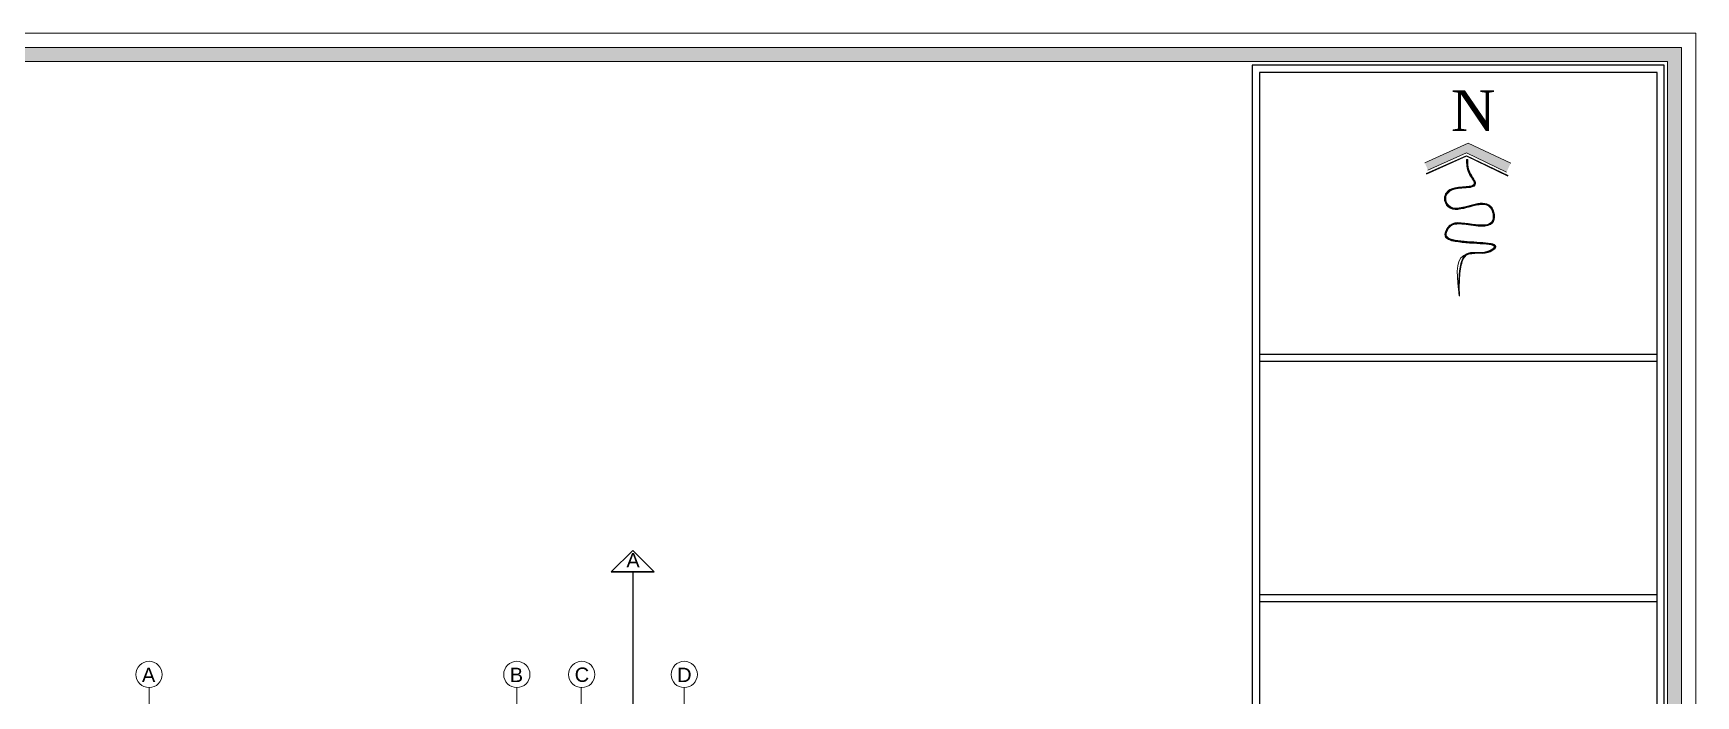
# Model space of a CAD drawing. Header units: metres. Extents: x -355 to 973, y -73 to 238.
# Drawn here: x -286.47 to -247.71, y 116.15 to 131.58 of the extents above; entities that cross this region are included whole.
import ezdxf

# ---------------------------------------------------------------- set-up
doc = ezdxf.new("R2010")
doc.units = ezdxf.units.M
doc.header["$LTSCALE"] = 3
doc.header["$MEASUREMENT"] = 0
doc.layers.add('05', color=21, linetype='Continuous', lineweight=5)
doc.styles.add('CCE02', font='naskhec.shx')
doc.styles.get("Standard").update_dxf_attribs({"font": 'arial.ttf'})

msp = doc.modelspace()

# ---------------------------------------------------------------- hatches: boundary and pattern name
at = {"layer": '05'}
h = msp.add_hatch(color=256, dxfattribs=at)
h.paths.add_polyline_path([(-248.045, 131.246), (-248.045, 85.709), (-313.63, 85.709), (-313.63, 131.246)])
h.paths.add_polyline_path([(-248.376, 86.039), (-313.299, 86.039), (-313.299, 130.916), (-248.376, 130.916)], flags=16)
at = {"layer": '05', "ltscale": 0.2}
msp.add_hatch(color=256, dxfattribs=at).paths.add_polyline_path([(-253.022, 129.015), (-254.031, 128.558), (-253.957, 128.392), (-253.059, 128.795), (-252.126, 128.346), (-252.029, 128.549)])

# ---------------------------------------------------------------- linework, layer by layer
for p, q in [((-257.887, 124.105), (-248.617, 124.105)), ((-257.887, 123.939), (-248.617, 123.939)), ((-257.887, 118.506), (-248.617, 118.506)), ((-257.887, 118.341), (-248.617, 118.341))]:
    msp.add_line(p, q)
at = {"color": 240, "true_color": 0xed1f24}
for p, q in [((-272.495, 119.534), (-272.995, 119.034)), ((-272.495, 119.534), (-271.995, 119.034)), ((-271.995, 119.034), (-272.495, 119.534)), ((-272.495, 119.034), (-272.995, 119.034)), ((-272.995, 119.034), (-272.495, 119.034)), ((-272.495, 119.034), (-272.495, 95.721)), ((-272.495, 119.034), (-271.995, 119.034)), ((-271.995, 119.034), (-272.495, 119.034))]:
    msp.add_line(p, q, dxfattribs=at)
for points in [[(-248.451, 130.832), (-258.052, 130.832), (-258.052, 86.794), (-248.451, 86.794)], [(-248.617, 130.667), (-257.887, 130.667), (-257.887, 86.959), (-248.617, 86.959)]]:
    msp.add_lwpolyline(points, close=True)
at = {"layer": '05', "ltscale": 0.2}
for p, q in [((-254.031, 128.558), (-253.022, 129.015)), ((-253.066, 128.726), (-254, 128.308)), ((-253.06, 128.713), (-253.994, 128.295)), ((-253.059, 128.795), (-253.957, 128.392)), ((-252.092, 128.248), (-253.06, 128.713)), ((-252.126, 128.346), (-253.059, 128.795)), ((-252.085, 128.261), (-253.054, 128.726)), ((-253.022, 129.015), (-252.029, 128.549)), ((-253.056, 128.64), (-253.027, 128.64))]:
    msp.add_line(p, q, dxfattribs=at)
at = {"layer": '05'}
for p, q in [((-283.772, 114.886), (-283.772, 116.339)), ((-275.198, 114.886), (-275.198, 116.339)), ((-273.695, 114.886), (-273.695, 116.339)), ((-271.295, 114.886), (-271.295, 116.339))]:
    msp.add_line(p, q, dxfattribs=at)
for points in [[(-247.714, 131.577), (-313.96, 131.577), (-313.96, 85.378), (-247.714, 85.378)], [(-248.045, 131.246), (-313.63, 131.246), (-313.63, 85.709), (-248.045, 85.709)], [(-248.376, 130.916), (-313.299, 130.916), (-313.299, 86.039), (-248.376, 86.039)]]:
    msp.add_lwpolyline(points, close=True, dxfattribs=at)
for centre in [(-283.772, 116.645), (-275.198, 116.645), (-273.684, 116.645), (-271.295, 116.645)]:
    msp.add_circle(centre, 0.306, dxfattribs=at)
at = {"layer": '05', "ltscale": 0.2, "start_tangent": (-0.038032, -0.999277)}
msp.add_spline([(-253.223, 125.453), (-253.118, 126.4), (-252.562, 126.501), (-252.436, 126.565), (-253.321, 126.729), (-253.556, 126.853), (-253.497, 127.057), (-252.929, 127.133), (-252.449, 127.221), (-252.499, 127.511), (-253.485, 127.536), (-253.573, 127.738), (-253.409, 127.953), (-252.878, 128.079), (-253.005, 128.319), (-253.056, 128.64)], degree=3, dxfattribs=at)
at = {"layer": '05', "ltscale": 0.2}
for points, knots in [([(-253.23, 125.466), (-253.237, 125.538), (-253.242, 125.656), (-253.235, 125.951), (-253.217, 126.134), (-253.144, 126.352), (-253.103, 126.413), (-252.947, 126.498), (-252.794, 126.457), (-252.566, 126.482), (-252.483, 126.516), (-252.4, 126.576), (-252.387, 126.605), (-252.417, 126.647), (-252.453, 126.657), (-252.547, 126.674), (-252.608, 126.68), (-252.815, 126.696), (-252.987, 126.702), (-253.251, 126.728), (-253.353, 126.741), (-253.504, 126.79), (-253.548, 126.828), (-253.549, 126.95), (-253.51, 127.031), (-253.416, 127.125), (-253.358, 127.146), (-253.18, 127.162), (-253.045, 127.136), (-252.801, 127.103), (-252.698, 127.094), (-252.538, 127.117), (-252.477, 127.147), (-252.414, 127.259), (-252.416, 127.343), (-252.465, 127.501), (-252.518, 127.562), (-252.653, 127.61), (-252.734, 127.604), (-253.013, 127.549), (-253.236, 127.457), (-253.443, 127.513), (-253.491, 127.548), (-253.556, 127.657), (-253.57, 127.724), (-253.539, 127.84), (-253.497, 127.892), (-253.313, 127.996), (-253.111, 127.988), (-252.928, 128.012), (-252.885, 128.027), (-252.858, 128.094), (-252.883, 128.141), (-252.948, 128.244), (-252.986, 128.301), (-253.047, 128.453), (-253.045, 128.545), (-253.045, 128.64)], [0.189313, 0.189313, 0.189313, 0.189313, 0.353922, 0.353922, 0.56065, 0.56065, 0.700594, 0.700594, 0.974313, 0.974313, 1.113902, 1.113902, 1.220353, 1.220353, 1.326805, 1.326805, 1.433256, 1.433256, 1.646158, 1.646158, 1.790642, 1.790642, 1.935127, 1.935127, 2.079611, 2.079611, 2.224095, 2.224095, 2.454194, 2.454194, 2.618094, 2.618094, 2.758426, 2.758426, 2.898757, 2.898757, 3.054019, 3.054019, 3.209281, 3.209281, 3.558313, 3.558313, 3.687504, 3.687504, 3.816696, 3.816696, 3.945888, 3.945888, 4.204271, 4.204271, 4.316406, 4.316406, 4.428542, 4.428542, 4.540677, 4.540677, 4.738855, 4.738855, 4.738855, 4.738855]), ([(-253.229, 125.466), (-253.236, 125.538), (-253.241, 125.656), (-253.233, 125.961), (-253.213, 126.159), (-253.135, 126.361), (-253.099, 126.412), (-253.008, 126.464), (-252.953, 126.471), (-252.812, 126.472), (-252.723, 126.462), (-252.557, 126.483), (-252.473, 126.519), (-252.399, 126.576), (-252.386, 126.602), (-252.41, 126.643), (-252.438, 126.653), (-252.513, 126.671), (-252.561, 126.677), (-252.778, 126.697), (-253, 126.703), (-253.312, 126.738), (-253.422, 126.755), (-253.53, 126.817), (-253.55, 126.852), (-253.543, 126.949), (-253.518, 127.008), (-253.451, 127.094), (-253.412, 127.12), (-253.267, 127.168), (-253.136, 127.149), (-252.851, 127.108), (-252.691, 127.083), (-252.509, 127.128), (-252.458, 127.164), (-252.412, 127.281), (-252.418, 127.361), (-252.466, 127.499), (-252.508, 127.551), (-252.614, 127.603), (-252.678, 127.608), (-252.815, 127.593), (-252.888, 127.574), (-253.111, 127.515), (-253.263, 127.471), (-253.431, 127.509), (-253.479, 127.539), (-253.547, 127.639), (-253.567, 127.703), (-253.547, 127.831), (-253.497, 127.895), (-253.343, 127.971), (-253.238, 127.983), (-253.059, 127.997), (-252.982, 127.998), (-252.893, 128.025), (-252.867, 128.047), (-252.865, 128.113), (-252.888, 128.151), (-252.942, 128.237), (-252.972, 128.284), (-253.043, 128.431), (-253.044, 128.526), (-253.043, 128.63), (-253.043, 128.635), (-253.043, 128.64)], [0.189313, 0.189313, 0.189313, 0.189313, 0.353816, 0.353816, 0.574556, 0.574556, 0.697001, 0.697001, 0.819445, 0.819445, 0.979694, 0.979694, 1.119662, 1.119662, 1.213675, 1.213675, 1.307689, 1.307689, 1.401702, 1.401702, 1.668689, 1.668689, 1.832704, 1.832704, 1.944014, 1.944014, 2.055324, 2.055324, 2.166634, 2.166634, 2.404596, 2.404596, 2.642559, 2.642559, 2.774394, 2.774394, 2.906229, 2.906229, 3.035085, 3.035085, 3.163941, 3.163941, 3.292797, 3.292797, 3.550508, 3.550508, 3.675423, 3.675423, 3.800337, 3.800337, 3.956292, 3.956292, 4.112246, 4.112246, 4.243947, 4.243947, 4.336692, 4.336692, 4.429436, 4.429436, 4.522181, 4.522181, 4.728501, 4.728501, 4.738855, 4.738855, 4.738855, 4.738855]), ([(-253.224, 125.467), (-253.231, 125.538), (-253.236, 125.656), (-253.229, 125.939), (-253.213, 126.11), (-253.146, 126.338), (-253.103, 126.406), (-252.989, 126.469), (-252.917, 126.469), (-252.755, 126.464), (-252.668, 126.457), (-252.512, 126.495), (-252.445, 126.53), (-252.39, 126.582), (-252.383, 126.609), (-252.409, 126.647), (-252.435, 126.657), (-252.499, 126.673), (-252.54, 126.679), (-252.708, 126.696), (-252.873, 126.702), (-253.197, 126.725), (-253.359, 126.742), (-253.509, 126.804), (-253.539, 126.833), (-253.545, 126.926), (-253.523, 126.988), (-253.46, 127.08), (-253.419, 127.111), (-253.326, 127.145), (-253.272, 127.15), (-253.092, 127.144), (-252.945, 127.112), (-252.71, 127.092), (-252.618, 127.091), (-252.478, 127.139), (-252.429, 127.194), (-252.408, 127.347), (-252.43, 127.441), (-252.516, 127.569), (-252.581, 127.6), (-252.8, 127.62), (-252.983, 127.547), (-253.251, 127.491), (-253.345, 127.483), (-253.486, 127.544), (-253.541, 127.621), (-253.565, 127.781), (-253.527, 127.857), (-253.38, 127.959), (-253.267, 127.976), (-253.05, 127.994), (-252.948, 127.99), (-252.868, 128.042), (-252.857, 128.071), (-252.873, 128.136), (-252.896, 128.172), (-252.955, 128.266), (-252.991, 128.326), (-253.029, 128.439), (-253.036, 128.494), (-253.039, 128.58), (-253.039, 128.61), (-253.039, 128.64)], [0.189313, 0.189313, 0.189313, 0.189313, 0.35339, 0.35339, 0.547288, 0.547288, 0.701753, 0.701753, 0.856219, 0.856219, 1.010684, 1.010684, 1.135826, 1.135826, 1.218652, 1.218652, 1.301478, 1.301478, 1.384304, 1.384304, 1.597474, 1.597474, 1.810645, 1.810645, 1.926907, 1.926907, 2.043169, 2.043169, 2.159431, 2.159431, 2.275693, 2.275693, 2.508217, 2.508217, 2.660141, 2.660141, 2.80795, 2.80795, 2.955758, 2.955758, 3.103567, 3.103567, 3.400285, 3.400285, 3.585095, 3.585095, 3.757667, 3.757667, 3.930239, 3.930239, 4.10281, 4.10281, 4.275382, 4.275382, 4.357402, 4.357402, 4.439423, 4.439423, 4.557699, 4.557699, 4.675975, 4.675975, 4.738855, 4.738855, 4.738855, 4.738855]), ([(-253.227, 125.466), (-253.234, 125.537), (-253.239, 125.655), (-253.233, 125.917), (-253.22, 126.061), (-253.167, 126.298), (-253.126, 126.386), (-253.012, 126.467), (-252.938, 126.472), (-252.771, 126.468), (-252.679, 126.459), (-252.523, 126.494), (-252.457, 126.528), (-252.402, 126.574), (-252.389, 126.591), (-252.395, 126.63), (-252.412, 126.642), (-252.453, 126.659), (-252.48, 126.665), (-252.608, 126.687), (-252.75, 126.693), (-253.05, 126.712), (-253.206, 126.723), (-253.424, 126.762), (-253.497, 126.787), (-253.551, 126.859), (-253.55, 126.907), (-253.515, 127.011), (-253.482, 127.059), (-253.41, 127.12), (-253.368, 127.137), (-253.184, 127.169), (-252.999, 127.121), (-252.695, 127.093), (-252.582, 127.094), (-252.455, 127.166), (-252.423, 127.22), (-252.415, 127.355), (-252.434, 127.432), (-252.512, 127.568), (-252.587, 127.602), (-252.756, 127.608), (-252.852, 127.585), (-253.072, 127.527), (-253.197, 127.49), (-253.374, 127.491), (-253.436, 127.508), (-253.532, 127.604), (-253.564, 127.682), (-253.551, 127.817), (-253.508, 127.878), (-253.341, 127.981), (-253.179, 127.986), (-252.985, 128.001), (-252.928, 128.006), (-252.869, 128.045), (-252.859, 128.074), (-252.876, 128.135), (-252.898, 128.17), (-252.955, 128.26), (-252.991, 128.316), (-253.029, 128.424), (-253.037, 128.476), (-253.042, 128.566), (-253.042, 128.603), (-253.042, 128.64)], [0.189313, 0.189313, 0.189313, 0.189313, 0.353024, 0.353024, 0.520061, 0.520061, 0.682191, 0.682191, 0.844322, 0.844322, 1.006453, 1.006453, 1.126512, 1.126512, 1.196676, 1.196676, 1.26684, 1.26684, 1.337003, 1.337003, 1.539258, 1.539258, 1.736251, 1.736251, 1.878661, 1.878661, 1.986363, 1.986363, 2.094066, 2.094066, 2.201768, 2.201768, 2.504095, 2.504095, 2.692244, 2.692244, 2.819008, 2.819008, 2.945772, 2.945772, 3.115402, 3.115402, 3.285033, 3.285033, 3.496858, 3.496858, 3.644232, 3.644232, 3.792621, 3.792621, 3.94101, 3.94101, 4.161025, 4.161025, 4.278782, 4.278782, 4.358444, 4.358444, 4.438106, 4.438106, 4.5497, 4.5497, 4.661295, 4.661295, 4.738855, 4.738855, 4.738855, 4.738855]), ([(-253.226, 125.466), (-253.233, 125.538), (-253.238, 125.656), (-253.23, 125.959), (-253.21, 126.154), (-253.129, 126.37), (-253.086, 126.424), (-252.972, 126.471), (-252.902, 126.47), (-252.748, 126.465), (-252.664, 126.459), (-252.511, 126.497), (-252.443, 126.533), (-252.393, 126.582), (-252.386, 126.604), (-252.402, 126.639), (-252.421, 126.648), (-252.468, 126.664), (-252.497, 126.67), (-252.603, 126.686), (-252.695, 126.692), (-252.998, 126.71), (-253.24, 126.72), (-253.469, 126.78), (-253.519, 126.805), (-253.553, 126.888), (-253.54, 126.952), (-253.479, 127.063), (-253.438, 127.102), (-253.341, 127.145), (-253.285, 127.152), (-253.078, 127.147), (-252.897, 127.102), (-252.636, 127.094), (-252.55, 127.103), (-252.443, 127.179), (-252.417, 127.24), (-252.418, 127.381), (-252.441, 127.459), (-252.519, 127.566), (-252.574, 127.594), (-252.76, 127.621), (-252.913, 127.569), (-253.209, 127.493), (-253.349, 127.469), (-253.505, 127.564), (-253.553, 127.644), (-253.561, 127.798), (-253.518, 127.869), (-253.371, 127.962), (-253.262, 127.978), (-253.077, 127.993), (-253, 127.994), (-252.906, 128.016), (-252.876, 128.032), (-252.857, 128.091), (-252.872, 128.127), (-252.916, 128.204), (-252.946, 128.247), (-253.019, 128.376), (-253.036, 128.458), (-253.041, 128.574), (-253.04, 128.607), (-253.04, 128.64)], [0.189313, 0.189313, 0.189313, 0.189313, 0.353486, 0.353486, 0.572346, 0.572346, 0.717565, 0.717565, 0.862784, 0.862784, 1.010907, 1.010907, 1.13908, 1.13908, 1.209511, 1.209511, 1.279942, 1.279942, 1.350373, 1.350373, 1.491234, 1.491234, 1.772958, 1.772958, 1.897262, 1.897262, 2.021566, 2.021566, 2.145871, 2.145871, 2.270175, 2.270175, 2.548681, 2.548681, 2.704077, 2.704077, 2.833096, 2.833096, 2.962114, 2.962114, 3.091132, 3.091132, 3.349169, 3.349169, 3.607206, 3.607206, 3.772468, 3.772468, 3.93773, 3.93773, 4.102992, 4.102992, 4.231715, 4.231715, 4.319308, 4.319308, 4.406901, 4.406901, 4.494493, 4.494493, 4.669581, 4.669581, 4.738855, 4.738855, 4.738855, 4.738855]), ([(-253.223, 125.453), (-253.227, 125.554), (-253.228, 125.656), (-253.223, 125.917), (-253.206, 126.057), (-253.152, 126.296), (-253.11, 126.382), (-252.999, 126.455), (-252.923, 126.458), (-252.747, 126.452), (-252.648, 126.444), (-252.492, 126.492), (-252.437, 126.523), (-252.387, 126.569), (-252.373, 126.592), (-252.384, 126.641), (-252.406, 126.655), (-252.448, 126.673), (-252.475, 126.679), (-252.568, 126.695), (-252.651, 126.702), (-252.929, 126.72), (-253.154, 126.729), (-253.414, 126.775), (-253.485, 126.8), (-253.533, 126.857), (-253.536, 126.893), (-253.512, 126.982), (-253.485, 127.029), (-253.425, 127.093), (-253.391, 127.112), (-253.31, 127.135), (-253.264, 127.138), (-253.089, 127.132), (-252.936, 127.098), (-252.677, 127.078), (-252.575, 127.081), (-252.44, 127.158), (-252.406, 127.222), (-252.402, 127.371), (-252.424, 127.453), (-252.504, 127.573), (-252.564, 127.605), (-252.77, 127.638), (-252.939, 127.574), (-253.218, 127.506), (-253.33, 127.491), (-253.453, 127.542), (-253.49, 127.576), (-253.54, 127.671), (-253.55, 127.725), (-253.527, 127.82), (-253.496, 127.863), (-253.371, 127.952), (-253.239, 127.967), (-253.045, 127.981), (-252.978, 127.983), (-252.894, 128.007), (-252.865, 128.025), (-252.844, 128.084), (-252.854, 128.119), (-252.888, 128.183), (-252.911, 128.218), (-252.969, 128.311), (-252.997, 128.368), (-253.024, 128.479), (-253.027, 128.534), (-253.027, 128.607), (-253.027, 128.623), (-253.027, 128.64)], [0.189313, 0.189313, 0.189313, 0.189313, 0.35204, 0.35204, 0.518958, 0.518958, 0.688008, 0.688008, 0.857059, 0.857059, 1.026109, 1.026109, 1.133451, 1.133451, 1.200141, 1.200141, 1.266831, 1.266831, 1.333521, 1.333521, 1.466902, 1.466902, 1.733663, 1.733663, 1.873395, 1.873395, 1.973948, 1.973948, 2.074502, 2.074502, 2.175056, 2.175056, 2.27561, 2.27561, 2.519105, 2.519105, 2.692756, 2.692756, 2.824722, 2.824722, 2.956688, 2.956688, 3.088654, 3.088654, 3.36881, 3.36881, 3.581833, 3.581833, 3.697233, 3.697233, 3.812633, 3.812633, 3.928033, 3.928033, 4.123262, 4.123262, 4.24303, 4.24303, 4.317028, 4.317028, 4.391025, 4.391025, 4.465023, 4.465023, 4.584607, 4.584607, 4.70419, 4.70419, 4.738855, 4.738855, 4.738855, 4.738855])]:
    msp.add_open_spline(points, degree=3, knots=knots, dxfattribs=at)

# ---------------------------------------------------------------- texts
at = {"layer": '05', "ltscale": 0.2, "insert": (-253.422, 130.249), "char_height": 0.95158, "width": 4.77666, "attachment_point": 1, "style": 'CCE02'}
msp.add_mtext('{\\f@Batang|b0|i0|c0|p18;N}', dxfattribs=at)
at = {"layer": '05', "char_height": 0.334, "width": 2.97674, "attachment_point": 7}
for s, insert in [('A', (-272.644, 119.136)), ('A', (-283.937, 116.468)), ('B', (-275.363, 116.468)), ('C', (-273.849, 116.468)), ('D', (-271.46, 116.468))]:
    msp.add_mtext(s, dxfattribs=dict(at, insert=insert))

doc.saveas('drawing.dxf')
